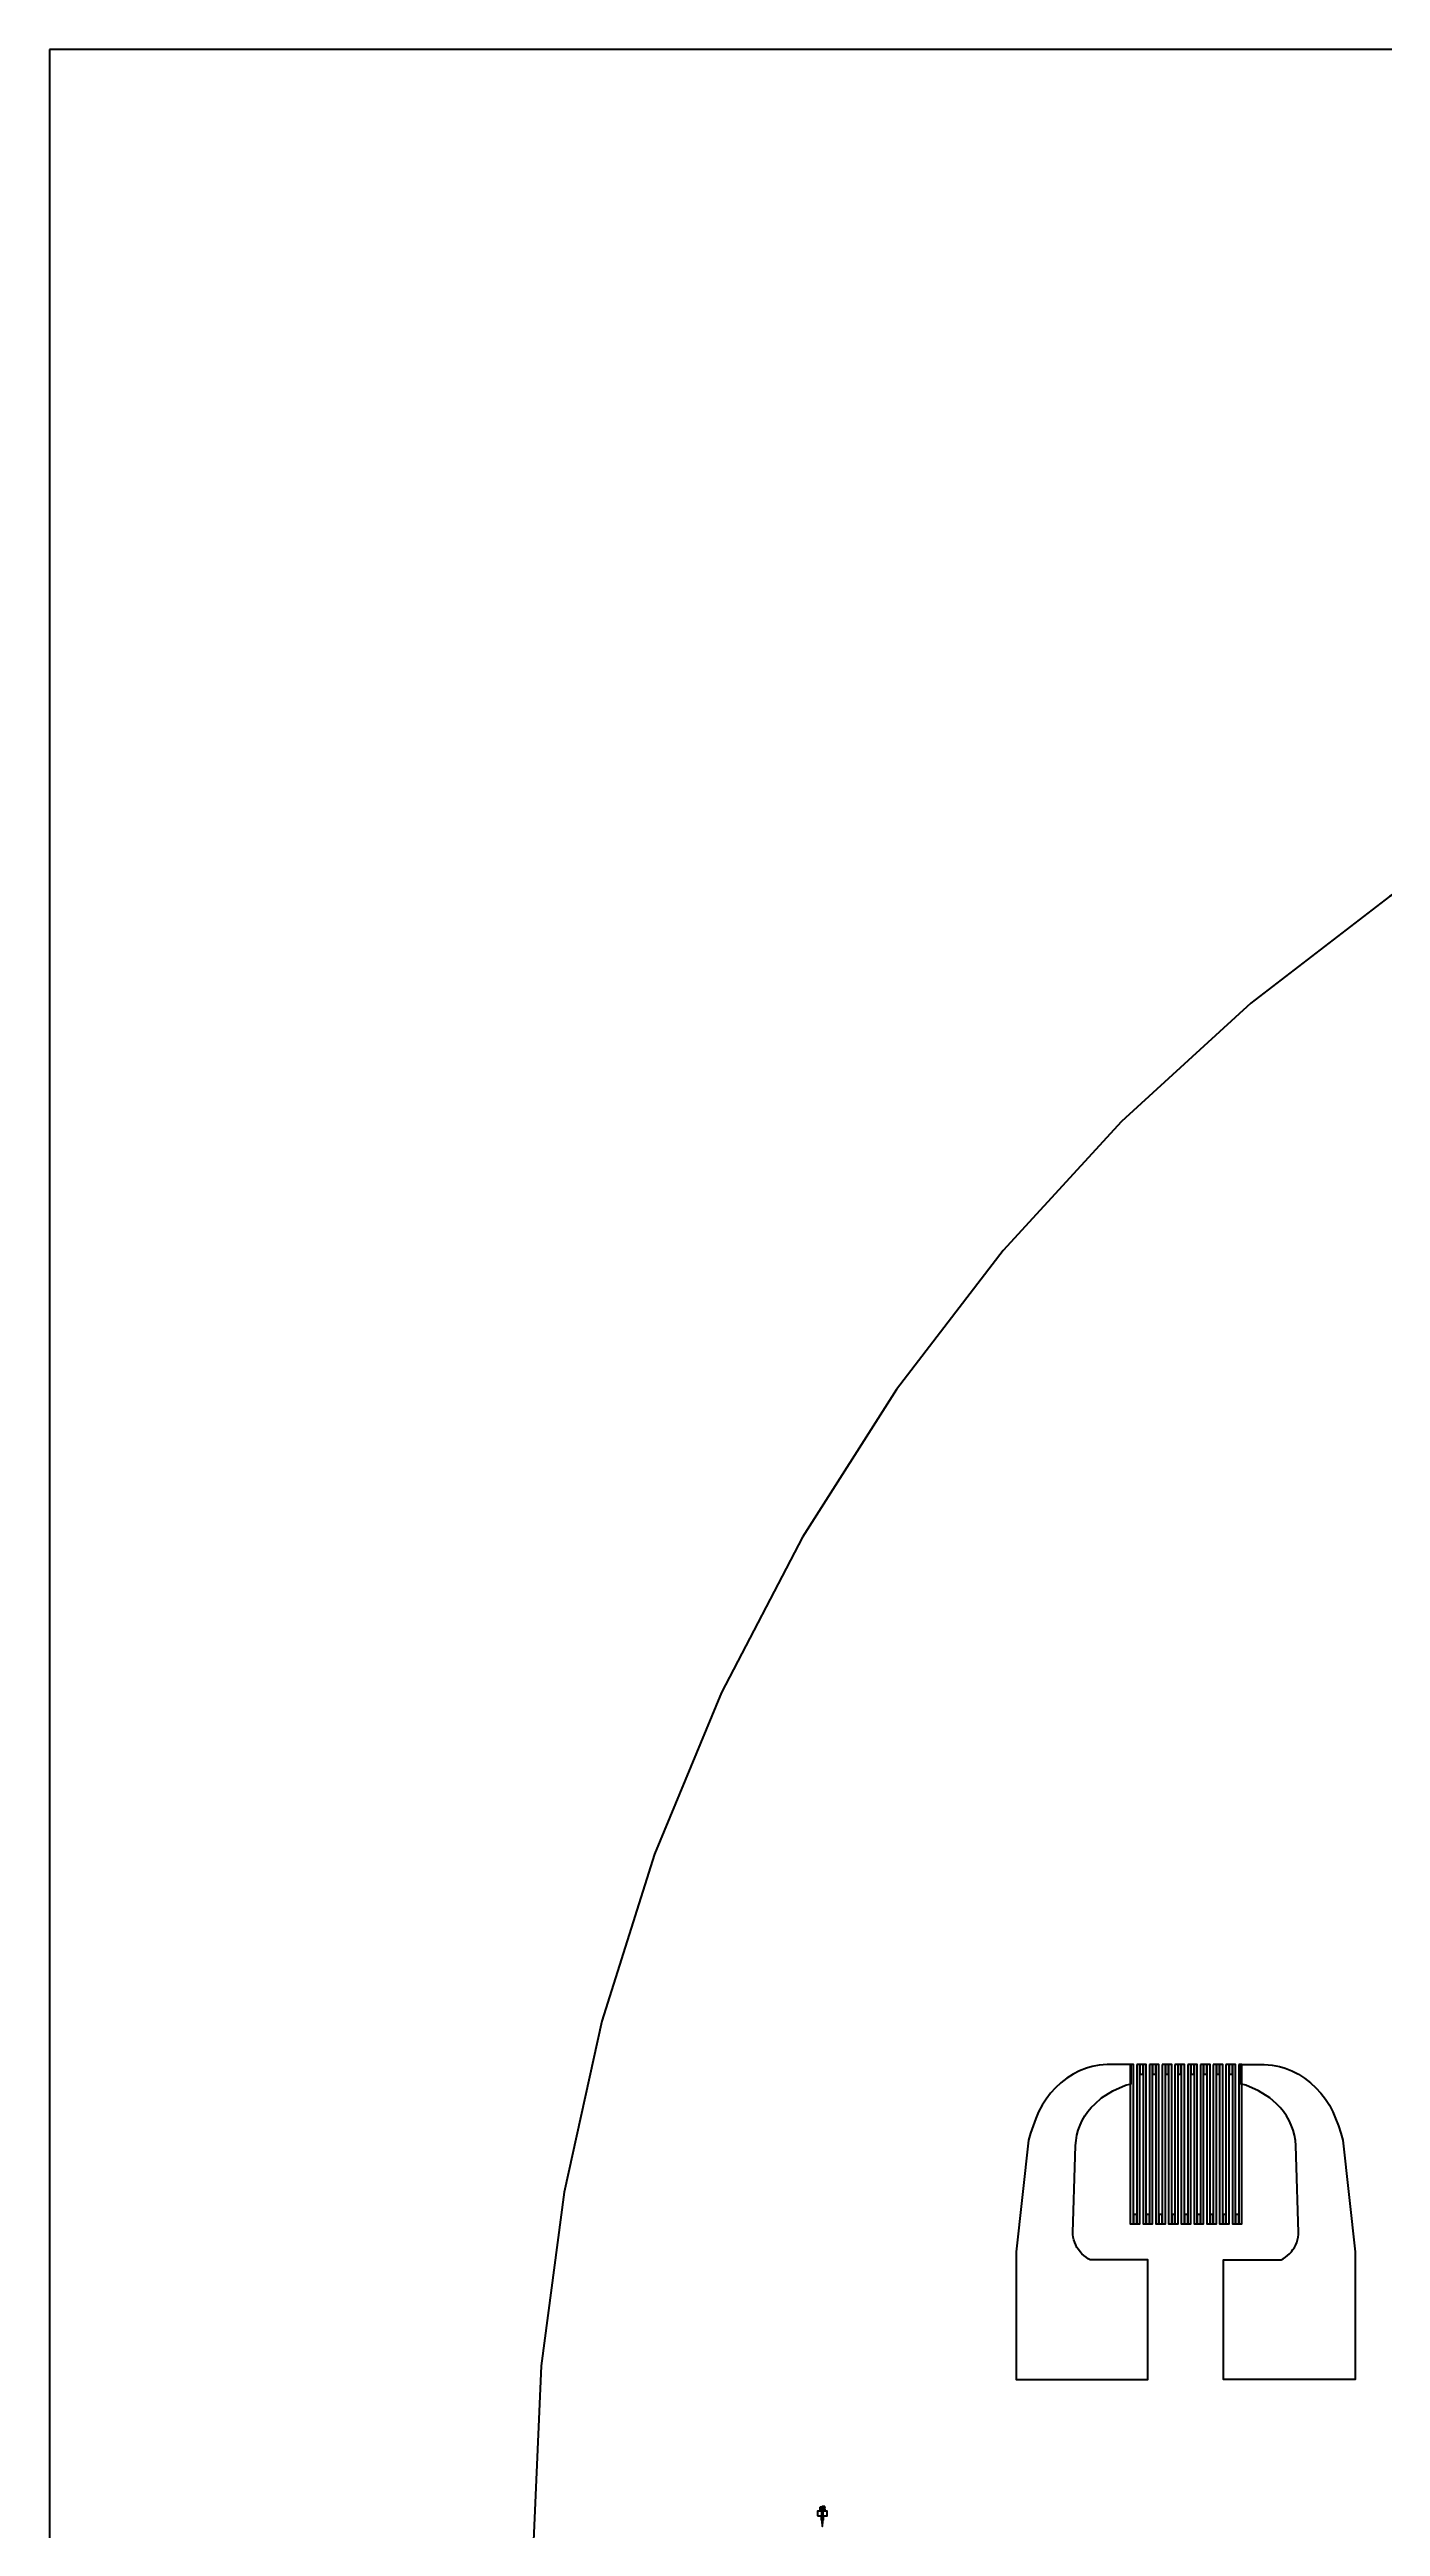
# Model space of a CAD drawing. Extents: x -62500 to 62500, y -62500 to 62500.
# Drawn here: x -62500 to -29115, y 360 to 62500 of the extents above; entities that cross this region are included whole.
import ezdxf

# ---------------------------------------------------------------- set-up
doc = ezdxf.new("R2010")
doc.units = 0
doc.layers.add('1', color=60, linetype='CONTINUOUS')
doc.layers.add('layer_0', color=22, linetype='CONTINUOUS')

# ---------------------------------------------------------------- blocks, each defined once
blk = doc.blocks.new('pad')
at = {"layer": '1'}
blk.add_lwpolyline([(3180, 700), (2580, 700), (2380, 680), (2200, 650), (2058.31, 610.225), (1887.34, 539.405), (1723.19, 453.953), (1567.11, 354.52), (1420.29, 241.862), (1283.85, 116.836), (1158.82, -19.606), (1046.16, -166.425), (946.73, -322.504), (861.278, -486.655), (790.458, -657.63), (720, -840), (660, -1020), (610, -1200), (300, -4000), (300, -7200), (3600, -7200), (3600, -4200), (2154.71, -4200), (2107.19, -4175.06), (2049.85, -4138.25), (1995.94, -4096.59), (1945.86, -4050.39), (1900, -4000), (1858.7, -3945.8), (1822.29, -3888.22), (1791.04, -3827.67), (1765.17, -3764.63), (1744.91, -3699.58), (1730.38, -3633.01), (1721.72, -3565.43), (1719.75, -3516.55), (1775, -1605), (1788.06, -1336.49), (1799.35, -1204.96), (1822.06, -1074.91), (1856.02, -947.334), (1900.96, -823.205), (1956.56, -703.466), (2022.38, -589.027), (2097.92, -480.761), (2182.61, -379.491), (2275.8, -285.987), (2440, -140), (2720, 40), (3040, 180), (3180, 216.522), (3180, 700)], close=True, dxfattribs=at)
blk = doc.blocks.new('Sensing wire4')
at = {"layer": '1'}
blk.add_lwpolyline([(5, 1968.5), (5, -2031.5), (85, -2031.5), (85, 1968.5), (5, 1968.5)], close=True, dxfattribs=at)
blk = doc.blocks.new('Connector4')
at = {"layer": '1'}
blk.add_lwpolyline([(-155, 285), (-155, 45), (-75, 45), (-75, 285), (-155, 285)], close=True, dxfattribs=at)
blk = doc.blocks.new('Sensing area4')
at = {"row_count": 2, "row_spacing": 0}
for name, p, column_count, column_spacing in [('Sensing wire4', (5, -68.5), 18, 160), ('Connector4', (405, 1615), 8, 320), ('Connector4', (245, -2145), 9, 320)]:
    blk.add_blockref(name, p, dxfattribs=dict(at, column_count=column_count, column_spacing=column_spacing))
blk = doc.blocks.new('80um')
for name, p in [('pad', (-1950, 2700)), ('Sensing area4', (1200, 1500))]:
    blk.add_blockref(name, p)
at = {"yscale": -1, "rotation": -180}
blk.add_blockref('pad', (7150, 2700), dxfattribs=at)

msp = doc.modelspace()

# ---------------------------------------------------------------- linework, layer by layer
at = {"layer": '1'}
for points in [[(-43236, 624.666), (-43146, 624.666), (-43146, 524.666), (-43131, 524.666), (-43131, 444.666), (-43122, 444.666), (-43122, 364.666), (-43110, 364.666), (-43110, 444.666), (-43101, 444.666), (-43101, 524.666), (-43086, 524.666), (-43086, 624.666), (-42996, 624.666), (-42996, 744.666), (-43106, 744.666), (-43106, 624.666), (-43126, 624.666), (-43126, 744.666), (-43236, 744.666), (-43236, 624.666)], [(-43236, 624.666), (-43146, 624.666), (-43146, 524.666), (-43131, 524.666), (-43131, 444.666), (-43122, 444.666), (-43122, 364.666), (-43110, 364.666), (-43110, 444.666), (-43101, 444.666), (-43101, 524.666), (-43086, 524.666), (-43086, 624.666), (-42996, 624.666), (-42996, 744.666), (-43106, 744.666), (-43106, 624.666), (-43126, 624.666), (-43126, 744.666), (-43236, 744.666), (-43236, 624.666)], [(-43180.9, 810.783), (-43180.8, 809.921), (-43180.8, 809.067), (-43180.7, 808.222), (-43180.7, 807.384), (-43180.1, 802.527), (-43179.9, 801.745), (-43179.8, 800.972), (-43179.4, 799.449), (-43179.2, 798.702), (-43178.8, 797.245), (-43178.6, 796.536), (-43178.3, 795.838), (-43178.1, 795.153), (-43177.8, 794.48), (-43177.5, 793.82), (-43177.2, 793.172), (-43176.9, 792.537), (-43176.5, 791.914), (-43176.2, 791.303), (-43175.8, 790.705), (-43175.5, 790.119), (-43175.1, 789.546), (-43174.7, 788.985), (-43174.3, 788.437), (-43173.8, 787.905), (-43173.4, 787.387), (-43172.9, 786.885), (-43172.5, 786.397), (-43172, 785.924), (-43171.5, 785.466), (-43170.9, 785.023), (-43170.4, 784.595), (-43169.8, 784.182), (-43169.3, 783.784), (-43168.7, 783.401), (-43168.1, 783.033), (-43167.5, 782.68), (-43166.8, 782.341), (-43166.2, 782.018), (-43165.5, 781.712), (-43164.8, 781.425), (-43164.1, 781.159), (-43163.4, 780.912), (-43162.7, 780.685), (-43161.9, 780.478), (-43161.2, 780.291), (-43160.4, 780.123), (-43159.6, 779.975), (-43158.8, 779.846), (-43157.9, 779.738), (-43157.1, 779.649), (-43156.2, 779.58), (-43155.3, 779.53), (-43154.4, 779.501), (-43153.5, 779.491), (-43152.8, 779.497), (-43152.1, 779.517), (-43151.4, 779.55), (-43150.7, 779.595), (-43149.4, 779.726), (-43148.1, 779.91), (-43147.5, 780.021), (-43146.9, 780.145), (-43146.3, 780.283), (-43145.7, 780.433), (-43145.1, 780.597), (-43144.5, 780.773), (-43144, 780.962), (-43143.4, 781.165), (-43142.9, 781.379), (-43142.4, 781.601), (-43141.9, 781.832), (-43141.3, 782.071), (-43140.8, 782.319), (-43140.4, 782.575), (-43139.9, 782.84), (-43139.4, 783.113), (-43139, 783.394), (-43138.5, 783.685), (-43138.1, 783.983), (-43137.7, 784.29), (-43137.2, 784.606), (-43136.8, 784.93), (-43136.4, 785.263), (-43136.1, 785.604), (-43135.7, 785.953), (-43135.3, 786.309), (-43135, 786.671), (-43134.6, 787.041), (-43134.3, 787.417), (-43134, 787.8), (-43133.7, 788.191), (-43133.3, 788.588), (-43133.1, 788.992), (-43132.8, 789.403), (-43132.5, 789.82), (-43132.2, 790.245), (-43132, 790.676), (-43131.7, 791.115), (-43131.5, 791.56), (-43131.3, 792.012), (-43131, 792.469), (-43130.6, 793.39), (-43130.5, 793.853), (-43130.1, 794.787), (-43130, 795.258), (-43129.8, 795.731), (-43129.7, 796.206), (-43129.5, 796.684), (-43129, 799.105), (-43129, 799.596), (-43139.7, 800.302), (-43139.9, 798.766), (-43140.1, 798.037), (-43140.3, 797.333), (-43140.5, 796.655), (-43140.7, 796.003), (-43141, 795.376), (-43141.3, 794.776), (-43141.6, 794.2), (-43141.9, 793.651), (-43142.3, 793.128), (-43142.6, 792.63), (-43143, 792.157), (-43143.4, 791.711), (-43143.9, 791.29), (-43144.3, 790.895), (-43144.8, 790.525), (-43145.3, 790.179), (-43145.8, 789.856), (-43146.4, 789.558), (-43146.9, 789.283), (-43147.5, 789.032), (-43148, 788.805), (-43148.6, 788.602), (-43149.2, 788.423), (-43149.8, 788.268), (-43150.4, 788.137), (-43151.1, 788.029), (-43151.7, 787.946), (-43152.4, 787.886), (-43153.1, 787.85), (-43153.8, 787.838), (-43154.3, 787.845), (-43154.9, 787.867), (-43155.4, 787.902), (-43156, 787.952), (-43156.5, 788.016), (-43157, 788.094), (-43157.5, 788.187), (-43157.9, 788.294), (-43158.4, 788.415), (-43158.9, 788.55), (-43159.3, 788.7), (-43159.8, 788.863), (-43160.2, 789.041), (-43160.6, 789.233), (-43161, 789.44), (-43161.4, 789.661), (-43161.8, 789.894), (-43162.1, 790.14), (-43162.5, 790.397), (-43162.9, 790.666), (-43163.2, 790.946), (-43163.5, 791.238), (-43163.9, 791.542), (-43164.2, 791.858), (-43164.5, 792.185), (-43164.8, 792.524), (-43165.1, 792.875), (-43165.3, 793.238), (-43165.6, 793.612), (-43165.9, 793.998), (-43166.1, 794.396), (-43166.4, 794.805), (-43166.6, 795.225), (-43166.8, 795.655), (-43167, 796.095), (-43167.2, 796.545), (-43167.4, 797.004), (-43167.6, 797.474), (-43167.8, 797.953), (-43168, 798.443), (-43168.1, 798.942), (-43168.3, 799.451), (-43168.4, 799.97), (-43168.6, 800.499), (-43168.7, 801.037), (-43168.9, 802.144), (-43169.1, 803.289), (-43169.5, 805.665), (-43169.5, 806.276), (-43169.6, 806.894), (-43169.6, 807.519), (-43169.7, 808.15), (-43169.7, 808.789), (-43169.8, 809.435), (-43169.8, 816.469), (-43169.7, 817.172), (-43169.7, 817.863), (-43169.6, 818.542), (-43169.6, 819.208), (-43169.5, 819.862), (-43169.5, 820.504), (-43169.4, 821.133), (-43169.1, 822.945), (-43169, 823.525), (-43168.8, 824.647), (-43168.6, 825.72), (-43168.4, 826.239), (-43168.3, 826.745), (-43168.1, 827.239), (-43168, 827.721), (-43167.8, 828.191), (-43167.6, 828.648), (-43167.4, 829.094), (-43167.2, 829.527), (-43167, 829.948), (-43166.8, 830.357), (-43166.6, 830.754), (-43166.4, 831.138), (-43166.1, 831.511), (-43165.9, 831.871), (-43165.6, 832.22), (-43165.4, 832.557), (-43165.1, 832.881), (-43164.8, 833.194), (-43164.5, 833.495), (-43164.2, 833.784), (-43163.9, 834.061), (-43163.6, 834.326), (-43163.2, 834.579), (-43162.9, 834.82), (-43162.5, 835.049), (-43162.2, 835.267), (-43161.8, 835.472), (-43161.5, 835.665), (-43161.1, 835.847), (-43160.7, 836.017), (-43160.3, 836.175), (-43159.8, 836.321), (-43159.4, 836.456), (-43159, 836.579), (-43158.5, 836.69), (-43158.1, 836.79), (-43157.6, 836.877), (-43157.1, 836.954), (-43156.6, 837.018), (-43156.1, 837.071), (-43155.5, 837.112), (-43155, 837.141), (-43154.5, 837.159), (-43153.9, 837.164), (-43153.1, 837.152), (-43152.4, 837.116), (-43151.7, 837.055), (-43151, 836.97), (-43150.3, 836.86), (-43149, 836.568), (-43148.4, 836.385), (-43147.8, 836.179), (-43147.3, 835.947), (-43146.7, 835.692), (-43146.2, 835.412), (-43145.7, 835.107), (-43145.3, 834.779), (-43144.8, 834.426), (-43144.4, 834.048), (-43144, 833.65), (-43143.6, 833.235), (-43143.2, 832.803), (-43142.9, 832.355), (-43142.5, 831.889), (-43142.2, 831.406), (-43141.9, 830.906), (-43141.7, 830.389), (-43141.4, 829.855), (-43141.2, 829.304), (-43141, 828.736), (-43140.8, 828.151), (-43140.6, 827.549), (-43140.4, 826.93), (-43140.2, 825.641), (-43129.3, 826.464), (-43129.5, 827.456), (-43129.7, 827.945), (-43129.9, 828.911), (-43130.1, 829.388), (-43130.2, 829.861), (-43130.4, 830.33), (-43130.5, 830.794), (-43130.9, 831.711), (-43131.3, 832.612), (-43131.7, 833.495), (-43132, 833.931), (-43132.2, 834.361), (-43132.5, 834.784), (-43132.7, 835.2), (-43133, 835.608), (-43133.3, 836.01), (-43133.5, 836.404), (-43133.8, 836.792), (-43134.1, 837.172), (-43134.5, 837.545), (-43134.8, 837.911), (-43135.1, 838.27), (-43135.4, 838.621), (-43135.8, 838.966), (-43136.1, 839.303), (-43136.5, 839.634), (-43136.9, 839.957), (-43137.3, 840.272), (-43137.7, 840.579), (-43138.1, 840.878), (-43138.5, 841.168), (-43138.9, 841.449), (-43139.3, 841.722), (-43139.7, 841.987), (-43140.2, 842.243), (-43140.6, 842.49), (-43141.1, 842.729), (-43141.6, 842.959), (-43142.1, 843.181), (-43142.6, 843.395), (-43143.1, 843.6), (-43143.6, 843.796), (-43144.1, 843.984), (-43144.6, 844.162), (-43145.1, 844.329), (-43145.7, 844.484), (-43146.2, 844.627), (-43146.8, 844.759), (-43147.4, 844.88), (-43148, 844.989), (-43148.5, 845.087), (-43149.8, 845.247), (-43150.4, 845.311), (-43151, 845.362), (-43151.6, 845.402), (-43152.3, 845.431), (-43152.9, 845.448), (-43153.6, 845.454), (-43154, 845.451), (-43154.5, 845.444), (-43154.9, 845.43), (-43155.3, 845.412), (-43156.2, 845.359), (-43156.6, 845.325), (-43157, 845.285), (-43157.4, 845.24), (-43157.8, 845.19), (-43158.3, 845.134), (-43158.7, 845.074), (-43159.1, 845.008), (-43159.5, 844.936), (-43159.9, 844.86), (-43160.4, 844.778), (-43160.8, 844.69), (-43161.2, 844.596), (-43161.6, 844.495), (-43162, 844.388), (-43162.4, 844.275), (-43162.8, 844.155), (-43163.2, 844.029), (-43163.6, 843.896), (-43164, 843.757), (-43164.4, 843.611), (-43164.8, 843.459), (-43165.2, 843.301), (-43165.6, 843.136), (-43166, 842.965), (-43166.4, 842.787), (-43166.7, 842.603), (-43167.1, 842.411), (-43167.5, 842.212), (-43167.9, 842.005), (-43168.2, 841.791), (-43168.6, 841.568), (-43169, 841.338), (-43169.3, 841.1), (-43169.7, 840.854), (-43170, 840.6), (-43170.4, 840.338), (-43170.7, 840.069), (-43171, 839.792), (-43171.4, 839.507), (-43171.7, 839.214), (-43172, 838.913), (-43172.4, 838.605), (-43172.7, 838.288), (-43173, 837.962), (-43173.3, 837.626), (-43173.6, 837.282), (-43173.9, 836.928), (-43174.2, 836.565), (-43174.5, 836.193), (-43174.8, 835.812), (-43175.1, 835.422), (-43175.3, 835.022), (-43175.6, 834.613), (-43175.9, 834.195), (-43176.1, 833.768), (-43176.4, 833.332), (-43176.6, 832.886), (-43176.9, 832.432), (-43177.1, 831.968), (-43177.3, 831.494), (-43177.5, 831.01), (-43177.8, 830.517), (-43178, 830.015), (-43178.2, 829.502), (-43178.4, 828.98), (-43178.6, 828.449), (-43178.7, 827.907), (-43178.9, 827.356), (-43179.1, 826.796), (-43179.2, 826.225), (-43179.4, 825.646), (-43179.5, 825.056), (-43179.7, 824.457), (-43179.8, 823.848), (-43180, 823.229), (-43180.2, 821.954), (-43180.4, 820.633), (-43180.6, 819.266), (-43180.6, 818.564), (-43180.7, 817.851), (-43180.7, 817.126), (-43180.8, 816.389), (-43180.8, 814.881), (-43180.9, 814.109), (-43180.9, 810.783)], [(-43180.9, 810.783), (-43180.8, 809.921), (-43180.8, 809.067), (-43180.7, 808.222), (-43180.7, 807.384), (-43180.1, 802.527), (-43179.9, 801.745), (-43179.8, 800.972), (-43179.4, 799.449), (-43179.2, 798.702), (-43178.8, 797.245), (-43178.6, 796.536), (-43178.3, 795.838), (-43178.1, 795.153), (-43177.8, 794.48), (-43177.5, 793.82), (-43177.2, 793.172), (-43176.9, 792.537), (-43176.5, 791.914), (-43176.2, 791.303), (-43175.8, 790.705), (-43175.5, 790.119), (-43175.1, 789.546), (-43174.7, 788.985), (-43174.3, 788.437), (-43173.8, 787.905), (-43173.4, 787.387), (-43172.9, 786.885), (-43172.5, 786.397), (-43172, 785.924), (-43171.5, 785.466), (-43170.9, 785.023), (-43170.4, 784.595), (-43169.8, 784.182), (-43169.3, 783.784), (-43168.7, 783.401), (-43168.1, 783.033), (-43167.5, 782.68), (-43166.8, 782.341), (-43166.2, 782.018), (-43165.5, 781.712), (-43164.8, 781.425), (-43164.1, 781.159), (-43163.4, 780.912), (-43162.7, 780.685), (-43161.9, 780.478), (-43161.2, 780.291), (-43160.4, 780.123), (-43159.6, 779.975), (-43158.8, 779.846), (-43157.9, 779.738), (-43157.1, 779.649), (-43156.2, 779.58), (-43155.3, 779.53), (-43154.4, 779.501), (-43153.5, 779.491), (-43152.8, 779.497), (-43152.1, 779.517), (-43151.4, 779.55), (-43150.7, 779.595), (-43149.4, 779.726), (-43148.1, 779.91), (-43147.5, 780.021), (-43146.9, 780.145), (-43146.3, 780.283), (-43145.7, 780.433), (-43145.1, 780.597), (-43144.5, 780.773), (-43144, 780.962), (-43143.4, 781.165), (-43142.9, 781.379), (-43142.4, 781.601), (-43141.9, 781.832), (-43141.3, 782.071), (-43140.8, 782.319), (-43140.4, 782.575), (-43139.9, 782.84), (-43139.4, 783.113), (-43139, 783.394), (-43138.5, 783.685), (-43138.1, 783.983), (-43137.7, 784.29), (-43137.2, 784.606), (-43136.8, 784.93), (-43136.4, 785.263), (-43136.1, 785.604), (-43135.7, 785.953), (-43135.3, 786.309), (-43135, 786.671), (-43134.6, 787.041), (-43134.3, 787.417), (-43134, 787.8), (-43133.7, 788.191), (-43133.3, 788.588), (-43133.1, 788.992), (-43132.8, 789.403), (-43132.5, 789.82), (-43132.2, 790.245), (-43132, 790.676), (-43131.7, 791.115), (-43131.5, 791.56), (-43131.3, 792.012), (-43131, 792.469), (-43130.6, 793.39), (-43130.5, 793.853), (-43130.1, 794.787), (-43130, 795.258), (-43129.8, 795.731), (-43129.7, 796.206), (-43129.5, 796.684), (-43129, 799.105), (-43129, 799.596), (-43139.7, 800.302), (-43139.9, 798.766), (-43140.1, 798.037), (-43140.3, 797.333), (-43140.5, 796.655), (-43140.7, 796.003), (-43141, 795.376), (-43141.3, 794.776), (-43141.6, 794.2), (-43141.9, 793.651), (-43142.3, 793.128), (-43142.6, 792.63), (-43143, 792.157), (-43143.4, 791.711), (-43143.9, 791.29), (-43144.3, 790.895), (-43144.8, 790.525), (-43145.3, 790.179), (-43145.8, 789.856), (-43146.4, 789.558), (-43146.9, 789.283), (-43147.5, 789.032), (-43148, 788.805), (-43148.6, 788.602), (-43149.2, 788.423), (-43149.8, 788.268), (-43150.4, 788.137), (-43151.1, 788.029), (-43151.7, 787.946), (-43152.4, 787.886), (-43153.1, 787.85), (-43153.8, 787.838), (-43154.3, 787.845), (-43154.9, 787.867), (-43155.4, 787.902), (-43156, 787.952), (-43156.5, 788.016), (-43157, 788.094), (-43157.5, 788.187), (-43157.9, 788.294), (-43158.4, 788.415), (-43158.9, 788.55), (-43159.3, 788.7), (-43159.8, 788.863), (-43160.2, 789.041), (-43160.6, 789.233), (-43161, 789.44), (-43161.4, 789.661), (-43161.8, 789.894), (-43162.1, 790.14), (-43162.5, 790.397), (-43162.9, 790.666), (-43163.2, 790.946), (-43163.5, 791.238), (-43163.9, 791.542), (-43164.2, 791.858), (-43164.5, 792.185), (-43164.8, 792.524), (-43165.1, 792.875), (-43165.3, 793.238), (-43165.6, 793.612), (-43165.9, 793.998), (-43166.1, 794.396), (-43166.4, 794.805), (-43166.6, 795.225), (-43166.8, 795.655), (-43167, 796.095), (-43167.2, 796.545), (-43167.4, 797.004), (-43167.6, 797.474), (-43167.8, 797.953), (-43168, 798.443), (-43168.1, 798.942), (-43168.3, 799.451), (-43168.4, 799.97), (-43168.6, 800.499), (-43168.7, 801.037), (-43168.9, 802.144), (-43169.1, 803.289), (-43169.5, 805.665), (-43169.5, 806.276), (-43169.6, 806.894), (-43169.6, 807.519), (-43169.7, 808.15), (-43169.7, 808.789), (-43169.8, 809.435), (-43169.8, 816.469), (-43169.7, 817.172), (-43169.7, 817.863), (-43169.6, 818.542), (-43169.6, 819.208), (-43169.5, 819.862), (-43169.5, 820.504), (-43169.4, 821.133), (-43169.1, 822.945), (-43169, 823.525), (-43168.8, 824.647), (-43168.6, 825.72), (-43168.4, 826.239), (-43168.3, 826.745), (-43168.1, 827.239), (-43168, 827.721), (-43167.8, 828.191), (-43167.6, 828.648), (-43167.4, 829.094), (-43167.2, 829.527), (-43167, 829.948), (-43166.8, 830.357), (-43166.6, 830.754), (-43166.4, 831.138), (-43166.1, 831.511), (-43165.9, 831.871), (-43165.6, 832.22), (-43165.4, 832.557), (-43165.1, 832.881), (-43164.8, 833.194), (-43164.5, 833.495), (-43164.2, 833.784), (-43163.9, 834.061), (-43163.6, 834.326), (-43163.2, 834.579), (-43162.9, 834.82), (-43162.5, 835.049), (-43162.2, 835.267), (-43161.8, 835.472), (-43161.5, 835.665), (-43161.1, 835.847), (-43160.7, 836.017), (-43160.3, 836.175), (-43159.8, 836.321), (-43159.4, 836.456), (-43159, 836.579), (-43158.5, 836.69), (-43158.1, 836.79), (-43157.6, 836.877), (-43157.1, 836.954), (-43156.6, 837.018), (-43156.1, 837.071), (-43155.5, 837.112), (-43155, 837.141), (-43154.5, 837.159), (-43153.9, 837.164), (-43153.1, 837.152), (-43152.4, 837.116), (-43151.7, 837.055), (-43151, 836.97), (-43150.3, 836.86), (-43149, 836.568), (-43148.4, 836.385), (-43147.8, 836.179), (-43147.3, 835.947), (-43146.7, 835.692), (-43146.2, 835.412), (-43145.7, 835.107), (-43145.3, 834.779), (-43144.8, 834.426), (-43144.4, 834.048), (-43144, 833.65), (-43143.6, 833.235), (-43143.2, 832.803), (-43142.9, 832.355), (-43142.5, 831.889), (-43142.2, 831.406), (-43141.9, 830.906), (-43141.7, 830.389), (-43141.4, 829.855), (-43141.2, 829.304), (-43141, 828.736), (-43140.8, 828.151), (-43140.6, 827.549), (-43140.4, 826.93), (-43140.2, 825.641), (-43129.3, 826.464), (-43129.5, 827.456), (-43129.7, 827.945), (-43129.9, 828.911), (-43130.1, 829.388), (-43130.2, 829.861), (-43130.4, 830.33), (-43130.5, 830.794), (-43130.9, 831.711), (-43131.3, 832.612), (-43131.7, 833.495), (-43132, 833.931), (-43132.2, 834.361), (-43132.5, 834.784), (-43132.7, 835.2), (-43133, 835.608), (-43133.3, 836.01), (-43133.5, 836.404), (-43133.8, 836.792), (-43134.1, 837.172), (-43134.5, 837.545), (-43134.8, 837.911), (-43135.1, 838.27), (-43135.4, 838.621), (-43135.8, 838.966), (-43136.1, 839.303), (-43136.5, 839.634), (-43136.9, 839.957), (-43137.3, 840.272), (-43137.7, 840.579), (-43138.1, 840.878), (-43138.5, 841.168), (-43138.9, 841.449), (-43139.3, 841.722), (-43139.7, 841.987), (-43140.2, 842.243), (-43140.6, 842.49), (-43141.1, 842.729), (-43141.6, 842.959), (-43142.1, 843.181), (-43142.6, 843.395), (-43143.1, 843.6), (-43143.6, 843.796), (-43144.1, 843.984), (-43144.6, 844.162), (-43145.1, 844.329), (-43145.7, 844.484), (-43146.2, 844.627), (-43146.8, 844.759), (-43147.4, 844.88), (-43148, 844.989), (-43148.5, 845.087), (-43149.8, 845.247), (-43150.4, 845.311), (-43151, 845.362), (-43151.6, 845.402), (-43152.3, 845.431), (-43152.9, 845.448), (-43153.6, 845.454), (-43154, 845.451), (-43154.5, 845.444), (-43154.9, 845.43), (-43155.3, 845.412), (-43156.2, 845.359), (-43156.6, 845.325), (-43157, 845.285), (-43157.4, 845.24), (-43157.8, 845.19), (-43158.3, 845.134), (-43158.7, 845.074), (-43159.1, 845.008), (-43159.5, 844.936), (-43159.9, 844.86), (-43160.4, 844.778), (-43160.8, 844.69), (-43161.2, 844.596), (-43161.6, 844.495), (-43162, 844.388), (-43162.4, 844.275), (-43162.8, 844.155), (-43163.2, 844.029), (-43163.6, 843.896), (-43164, 843.757), (-43164.4, 843.611), (-43164.8, 843.459), (-43165.2, 843.301), (-43165.6, 843.136), (-43166, 842.965), (-43166.4, 842.787), (-43166.7, 842.603), (-43167.1, 842.411), (-43167.5, 842.212), (-43167.9, 842.005), (-43168.2, 841.791), (-43168.6, 841.568), (-43169, 841.338), (-43169.3, 841.1), (-43169.7, 840.854), (-43170, 840.6), (-43170.4, 840.338), (-43170.7, 840.069), (-43171, 839.792), (-43171.4, 839.507), (-43171.7, 839.214), (-43172, 838.913), (-43172.4, 838.605), (-43172.7, 838.288), (-43173, 837.962), (-43173.3, 837.626), (-43173.6, 837.282), (-43173.9, 836.928), (-43174.2, 836.565), (-43174.5, 836.193), (-43174.8, 835.812), (-43175.1, 835.422), (-43175.3, 835.022), (-43175.6, 834.613), (-43175.9, 834.195), (-43176.1, 833.768), (-43176.4, 833.332), (-43176.6, 832.886), (-43176.9, 832.432), (-43177.1, 831.968), (-43177.3, 831.494), (-43177.5, 831.01), (-43177.8, 830.517), (-43178, 830.015), (-43178.2, 829.502), (-43178.4, 828.98), (-43178.6, 828.449), (-43178.7, 827.907), (-43178.9, 827.356), (-43179.1, 826.796), (-43179.2, 826.225), (-43179.4, 825.646), (-43179.5, 825.056), (-43179.7, 824.457), (-43179.8, 823.848), (-43180, 823.229), (-43180.2, 821.954), (-43180.4, 820.633), (-43180.6, 819.266), (-43180.6, 818.564), (-43180.7, 817.851), (-43180.7, 817.126), (-43180.8, 816.389), (-43180.8, 814.881), (-43180.9, 814.109), (-43180.9, 810.783)], [(-43115.9, 780.666), (-43104.7, 780.666), (-43104.7, 815.059), (-43078.9, 815.059), (-43057.4, 780.666), (-43044.4, 780.666), (-43067.9, 816.352), (-43067.3, 816.475), (-43066.6, 816.608), (-43066, 816.752), (-43065.4, 816.907), (-43064.8, 817.072), (-43064.2, 817.248), (-43063.6, 817.434), (-43063, 817.631), (-43062.4, 817.838), (-43061.9, 818.056), (-43061.3, 818.285), (-43060.8, 818.524), (-43060.3, 818.773), (-43059.8, 819.034), (-43059.3, 819.304), (-43058.8, 819.586), (-43058.3, 819.876), (-43057.8, 820.173), (-43057.4, 820.477), (-43057, 820.787), (-43056.5, 821.105), (-43056.1, 821.429), (-43055.7, 821.761), (-43055.3, 822.099), (-43054.9, 822.444), (-43054.5, 822.796), (-43054.2, 823.155), (-43053.8, 823.521), (-43053.5, 823.894), (-43053.1, 824.273), (-43052.8, 824.66), (-43052.5, 825.053), (-43052.2, 825.453), (-43051.9, 825.857), (-43051.6, 826.267), (-43051.3, 826.681), (-43051.1, 827.101), (-43050.8, 827.525), (-43050.6, 827.955), (-43050.3, 828.39), (-43049.9, 829.274), (-43049.7, 829.724), (-43049.3, 830.639), (-43049.2, 831.104), (-43049, 831.574), (-43048.9, 832.05), (-43048.7, 832.528), (-43047.9, 836.386), (-43047.9, 836.872), (-43047.8, 837.36), (-43047.8, 838.337), (-43047.7, 838.827), (-43047.7, 840.496), (-43047.8, 841.174), (-43047.8, 842.503), (-43047.9, 843.155), (-43048.3, 845.674), (-43048.5, 846.282), (-43048.6, 846.881), (-43049, 848.053), (-43049.2, 848.626), (-43049.4, 849.19), (-43049.7, 849.746), (-43049.9, 850.292), (-43050.2, 850.827), (-43050.5, 851.352), (-43050.7, 851.866), (-43051, 852.37), (-43051.4, 852.863), (-43051.7, 853.345), (-43052, 853.817), (-43052.4, 854.279), (-43052.8, 854.729), (-43053.2, 855.17), (-43053.6, 855.599), (-43054, 856.018), (-43054.4, 856.427), (-43054.9, 856.825), (-43055.3, 857.212), (-43055.8, 857.589), (-43056.3, 857.954), (-43056.8, 858.308), (-43057.3, 858.651), (-43057.8, 858.982), (-43058.3, 859.303), (-43058.9, 859.612), (-43059.4, 859.909), (-43060, 860.196), (-43060.6, 860.471), (-43061.2, 860.735), (-43061.8, 860.988), (-43062.5, 861.229), (-43063.1, 861.46), (-43063.8, 861.679), (-43064.4, 861.886), (-43065.1, 862.082), (-43065.8, 862.265), (-43066.5, 862.436), (-43067.3, 862.594), (-43068, 862.739), (-43068.8, 862.872), (-43069.5, 862.992), (-43070.3, 863.099), (-43071.1, 863.194), (-43071.9, 863.276), (-43072.7, 863.345), (-43073.5, 863.402), (-43074.4, 863.446), (-43075.2, 863.478), (-43076.1, 863.497), (-43076.9, 863.503), (-43115.9, 863.503), (-43115.9, 780.666)], [(-43115.9, 780.666), (-43104.7, 780.666), (-43104.7, 815.059), (-43078.9, 815.059), (-43057.4, 780.666), (-43044.4, 780.666), (-43067.9, 816.352), (-43067.3, 816.475), (-43066.6, 816.608), (-43066, 816.752), (-43065.4, 816.907), (-43064.8, 817.072), (-43064.2, 817.248), (-43063.6, 817.434), (-43063, 817.631), (-43062.4, 817.838), (-43061.9, 818.056), (-43061.3, 818.285), (-43060.8, 818.524), (-43060.3, 818.773), (-43059.8, 819.034), (-43059.3, 819.304), (-43058.8, 819.586), (-43058.3, 819.876), (-43057.8, 820.173), (-43057.4, 820.477), (-43057, 820.787), (-43056.5, 821.105), (-43056.1, 821.429), (-43055.7, 821.761), (-43055.3, 822.099), (-43054.9, 822.444), (-43054.5, 822.796), (-43054.2, 823.155), (-43053.8, 823.521), (-43053.5, 823.894), (-43053.1, 824.273), (-43052.8, 824.66), (-43052.5, 825.053), (-43052.2, 825.453), (-43051.9, 825.857), (-43051.6, 826.267), (-43051.3, 826.681), (-43051.1, 827.101), (-43050.8, 827.525), (-43050.6, 827.955), (-43050.3, 828.39), (-43049.9, 829.274), (-43049.7, 829.724), (-43049.3, 830.639), (-43049.2, 831.104), (-43049, 831.574), (-43048.9, 832.05), (-43048.7, 832.528), (-43047.9, 836.386), (-43047.9, 836.872), (-43047.8, 837.36), (-43047.8, 838.337), (-43047.7, 838.827), (-43047.7, 840.496), (-43047.8, 841.174), (-43047.8, 842.503), (-43047.9, 843.155), (-43048.3, 845.674), (-43048.5, 846.282), (-43048.6, 846.881), (-43049, 848.053), (-43049.2, 848.626), (-43049.4, 849.19), (-43049.7, 849.746), (-43049.9, 850.292), (-43050.2, 850.827), (-43050.5, 851.352), (-43050.7, 851.866), (-43051, 852.37), (-43051.4, 852.863), (-43051.7, 853.345), (-43052, 853.817), (-43052.4, 854.279), (-43052.8, 854.729), (-43053.2, 855.17), (-43053.6, 855.599), (-43054, 856.018), (-43054.4, 856.427), (-43054.9, 856.825), (-43055.3, 857.212), (-43055.8, 857.589), (-43056.3, 857.954), (-43056.8, 858.308), (-43057.3, 858.651), (-43057.8, 858.982), (-43058.3, 859.303), (-43058.9, 859.612), (-43059.4, 859.909), (-43060, 860.196), (-43060.6, 860.471), (-43061.2, 860.735), (-43061.8, 860.988), (-43062.5, 861.229), (-43063.1, 861.46), (-43063.8, 861.679), (-43064.4, 861.886), (-43065.1, 862.082), (-43065.8, 862.265), (-43066.5, 862.436), (-43067.3, 862.594), (-43068, 862.739), (-43068.8, 862.872), (-43069.5, 862.992), (-43070.3, 863.099), (-43071.1, 863.194), (-43071.9, 863.276), (-43072.7, 863.345), (-43073.5, 863.402), (-43074.4, 863.446), (-43075.2, 863.478), (-43076.1, 863.497), (-43076.9, 863.503), (-43115.9, 863.503), (-43115.9, 780.666)]]:
    msp.add_lwpolyline(points, close=True, dxfattribs=at)
at = {"layer": 'layer_0'}
msp.add_lwpolyline([(-62500, 62500), (-62500, -62500), (62500, -62500), (62500, 62500), (-62500, 62500)], close=True, dxfattribs=at)
msp.add_lwpolyline([(4389.05, 50167.1), (0, 50358.7), (0, 50358.7), (-4389.05, 50167.1), (-8744.7, 49593.6), (-13033.8, 48642.8), (-17223.7, 47321.7), (-21282.5, 45640.5), (-25179.4, 43611.9), (-28884.6, 41251.4), (-32369.9, 38577), (-35609, 35609), (-38577, 32369.9), (-41251.4, 28884.6), (-43611.9, 25179.4), (-45640.5, 21282.5), (-47321.7, 17223.7), (-48642.8, 13033.8), (-49593.6, 8744.7), (-50167.1, 4389.05), (-50358.7, 0)], dxfattribs=at)

# ---------------------------------------------------------------- block references
msp.add_blockref('80um', (-36600, 8550))

doc.saveas('drawing.dxf')
